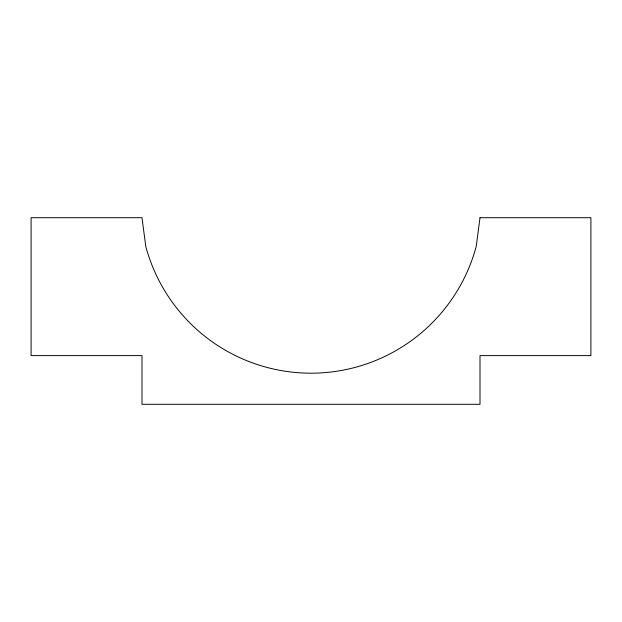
<?xml version="1.0" encoding="UTF-8"?>
<svg xmlns="http://www.w3.org/2000/svg" width="622" height="622" viewBox="0 0 622 622"><rect width="100%" height="100%" fill="white"/><g stroke="black" fill="none" stroke-linecap="round" stroke-linejoin="round"><path stroke-width="0.93" d="M480.005 217.7L476.219 246.421A171.05 171.05 0 0 1 145.781 246.421L141.995 217.7L31.1 217.7L31.1 355.605L141.995 355.605L141.995 404.3L480.005 404.3L480.005 355.605L590.9 355.605L590.9 217.7L480.005 217.7"/></g></svg>
